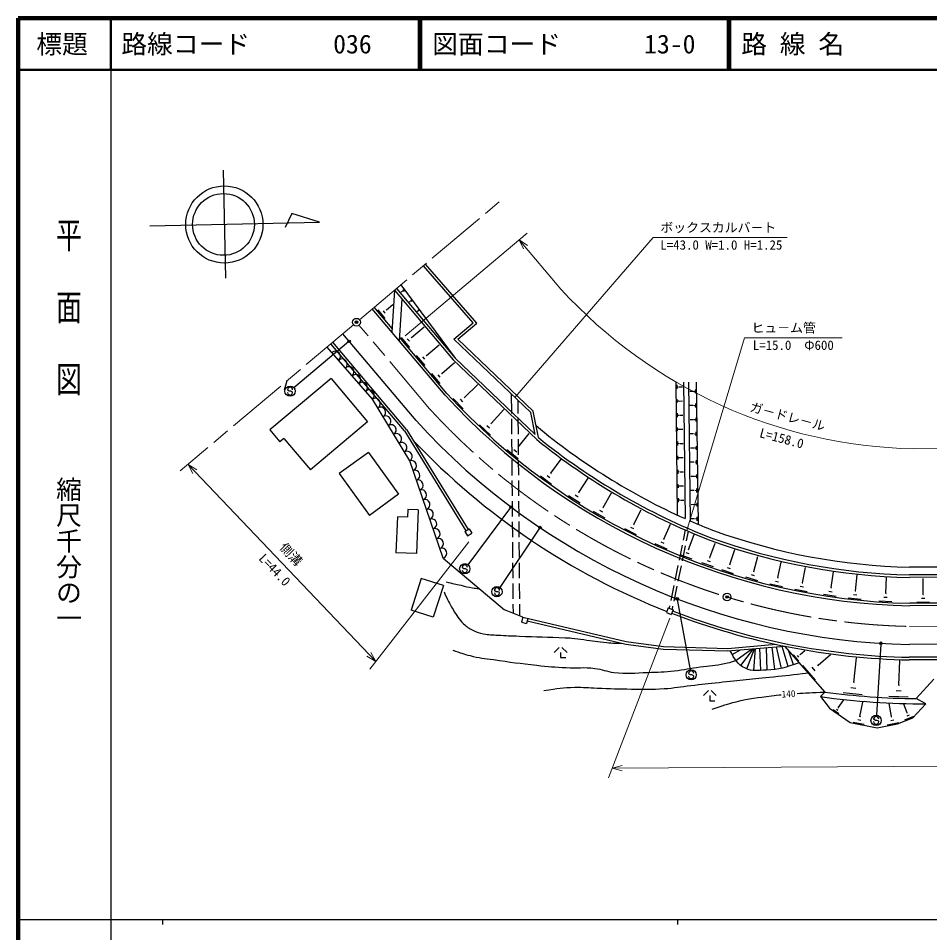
# Model space of a CAD drawing. Units: millimetres, scale not verified. Extents: x 40000 to 680000, y 20000 to 380000.
# Drawn here: x 40000 to 216977, y 202409 to 380000 of the extents above; entities that cross this region are included whole.
import ezdxf
from ezdxf.enums import TextEntityAlignment as Align

# ---------------------------------------------------------------- set-up
doc = ezdxf.new("R2010")
doc.units = ezdxf.units.MM
doc.header["$LTSCALE"] = 1000
doc.header["$PDMODE"] = 32
doc.header["$PDSIZE"] = 500
doc.linetypes.add('CHAIN', pattern=[18.5, 12, -1.5, 3.5, -1.5])
for name, color, linetype, lineweight in [('M-BGD', 7, 'Continuous', 25), ('M-BMK', 2, 'CHAIN', 13), ('M-BMK-SRVR', 3, 'Continuous', 25), ('M-STR-HTXT', 7, 'Continuous', 13), ('M-STR-STRC', 7, 'Continuous', 25), ('M-TTL', 2, 'Continuous', 140), ('M-TTL-BAND', 7, 'Continuous', 25), ('M-TTL-LINE', 7, 'Continuous', 50)]:
    doc.layers.add(name, color=color, linetype=linetype, lineweight=lineweight)
doc.layers.add('M-OTRS', color=6, linetype='Continuous')
doc.layers.add('M-TTL-TXT', color=7, linetype='Continuous')
doc.styles.add('@ＭＳ ゴシック', font='')
doc.styles.add('ＭＳ ゴシック', font='')
doc.styles.get('@ＭＳ ゴシック').set_extended_font_data('@MS Gothic')
doc.styles.get('ＭＳ ゴシック').set_extended_font_data('MS Gothic')

msp = doc.modelspace()

# ---------------------------------------------------------------- linework, layer by layer
at = {"layer": 'M-BGD'}
for p, q in [((79773, 350488), (80227, 329512)), ((93104, 342089), (91817, 339381)), ((98509, 340401), (93104, 342089)), ((65516, 339686), (98509, 340401)), ((129031, 320793), (119046, 332262)), ((128321, 320848), (118664, 331940)), ((113046, 327198), (112564, 319012)), ((113046, 327198), (124469, 313663)), ((113428, 327521), (124834, 314006)), ((114251, 328215), (124834, 314006)), ((114551, 326963), (114311, 326784)), ((114542, 326976), (114561, 326950)), ((114636, 327106), (114712, 327004)), ((114645, 327351), (114950, 326941)), ((114451, 325534), (113969, 317347)), ((116060, 325014), (115904, 324897)), ((116052, 325024), (116068, 325003)), ((116133, 325135), (116197, 325048)), ((116140, 325344), (116399, 324995)), ((122867, 306805), (108729, 323556)), ((112607, 319736), (109111, 323878)), ((109797, 323375), (111204, 321708)), ((111457, 323438), (111545, 323334)), ((111501, 323386), (112738, 324430)), ((117584, 323223), (117638, 323151)), ((117590, 323396), (117806, 323107)), ((110825, 323172), (111177, 322755)), ((117524, 323122), (117449, 323066)), ((117518, 323131), (117531, 323113)), ((116334, 318024), (118782, 320091)), ((124587, 317697), (128321, 320848)), ((125335, 317674), (129031, 320793)), ((117231, 301855), (102998, 318718)), ((123242, 307135), (114011, 318072)), ((114324, 318012), (115984, 316045)), ((116282, 318086), (116386, 317963)), ((108792, 306061), (99966, 316159)), ((114976, 299875), (100705, 316783)), ((115382, 300169), (101087, 317106)), ((115537, 317772), (115952, 317281)), ((119284, 314529), (121732, 316595)), ((124587, 317697), (139537, 303427)), ((125335, 317674), (139997, 303679)), ((117274, 314517), (118934, 312550)), ((119232, 314591), (119336, 314468)), ((118487, 314277), (118902, 313785)), ((122234, 311034), (124729, 313139)), ((124469, 313663), (140669, 298199)), ((124834, 314006), (140373, 299173)), ((120224, 311021), (121884, 309055)), ((122182, 311095), (122286, 310972)), ((100721, 310053), (88876, 300056)), ((92153, 309566), (91642, 307783)), ((100721, 310053), (107816, 301647)), ((121437, 310782), (121852, 310290)), ((167652, 309308), (167968, 283518)), ((169151, 309327), (169476, 282831)), ((170151, 309339), (170482, 282386)), ((171651, 309357), (171990, 281739)), ((126633, 306361), (129204, 308867)), ((167858, 308790), (167867, 308040)), ((168086, 308511), (168089, 308324)), ((168312, 308444), (168313, 308397)), ((168312, 308420), (168962, 308428)), ((171023, 307540), (170373, 307532)), ((171023, 307563), (171024, 307516)), ((171247, 307636), (171250, 307449)), ((171469, 307920), (171478, 307170)), ((116005, 294062), (108792, 306061)), ((124442, 306191), (126405, 304176)), ((125783, 306024), (126274, 305520)), ((126571, 306424), (126694, 306298)), ((135729, 307062), (135760, 303236)), ((136989, 305860), (137010, 303246)), ((167892, 306040), (167901, 305290)), ((168120, 305761), (168122, 305574)), ((168346, 305694), (168346, 305647)), ((168346, 305670), (168996, 305678)), ((131818, 301325), (134280, 304021)), ((171057, 304790), (170407, 304782)), ((171057, 304813), (171057, 304766)), ((171281, 304886), (171283, 304699)), ((171503, 305170), (171512, 304420)), ((135768, 302236), (135792, 299236)), ((137018, 302246), (137042, 299246)), ((140373, 299173), (139537, 303427)), ((141000, 298575), (139997, 303679)), ((167925, 303290), (167934, 302540)), ((168154, 303012), (168156, 302824)), ((168380, 302944), (168380, 302897)), ((168380, 302921), (169030, 302928)), ((171091, 302040), (170441, 302032)), ((171091, 302063), (171091, 302017)), ((171315, 302136), (171317, 301949)), ((171536, 302420), (171545, 301671)), ((107816, 301647), (96735, 292294)), ((115382, 300169), (127335, 280709)), ((129561, 301016), (131715, 299049)), ((130959, 300924), (131498, 300433)), ((131751, 301386), (131886, 301263)), ((167959, 300540), (167968, 299790)), ((168187, 300262), (168190, 300074)), ((168413, 300194), (168414, 300147)), ((168414, 300171), (169064, 300179)), ((88876, 300056), (90811, 297763)), ((91575, 298408), (90811, 297763)), ((91575, 298408), (96735, 292294)), ((114976, 299875), (126909, 280447)), ((137036, 296676), (139197, 299329)), ((171125, 299290), (170475, 299282)), ((171124, 299314), (171125, 299267)), ((171348, 299387), (171351, 299199)), ((171570, 299671), (171579, 298921)), ((135801, 298236), (135825, 295236)), ((136968, 296731), (137104, 296620)), ((137051, 298246), (137075, 295246)), ((167993, 297790), (168002, 297040)), ((168221, 297512), (168223, 297324)), ((168447, 297444), (168448, 297398)), ((168447, 297421), (169097, 297429)), ((171382, 296637), (171384, 296449)), ((171604, 296921), (171613, 296171)), ((108007, 295664), (102329, 291570)), ((108007, 295664), (113856, 287553)), ((134883, 296256), (137061, 294482)), ((136232, 296244), (136776, 295800)), ((168026, 295041), (168036, 294291)), ((171158, 296540), (170508, 296532)), ((171158, 296564), (171159, 296517)), ((122525, 275154), (116005, 294062)), ((135833, 294236), (135858, 291236)), ((137083, 294247), (137108, 291247)), ((143411, 291640), (145390, 294363)), ((168255, 294762), (168257, 294575)), ((168481, 294695), (168481, 294648)), ((168481, 294671), (169131, 294679)), ((171192, 293791), (170542, 293783)), ((171192, 293814), (171192, 293767)), ((171416, 293887), (171418, 293700)), ((171637, 294171), (171647, 293421)), ((102329, 291570), (108178, 283459)), ((143343, 291690), (143479, 291591)), ((168060, 292291), (168069, 291541)), ((168289, 292012), (168291, 291825)), ((168514, 291945), (168515, 291898)), ((168515, 291921), (169165, 291929)), ((171671, 291421), (171680, 290671)), ((135866, 290236), (135890, 287237)), ((137116, 290247), (137140, 287247)), ((141374, 291126), (143550, 289544)), ((142665, 291185), (143208, 290790)), ((148841, 287923), (150625, 290691)), ((168094, 289541), (168103, 288791)), ((171226, 291041), (170576, 291033)), ((171225, 291064), (171226, 291017)), ((171449, 291137), (171452, 290950)), ((148772, 287968), (148911, 287878)), ((153549, 284995), (155165, 287820)), ((168322, 289263), (168325, 289075)), ((168548, 289195), (168549, 289148)), ((168548, 289172), (169198, 289180)), ((171259, 288291), (170609, 288283)), ((171259, 288314), (171260, 288268)), ((171483, 288388), (171485, 288200)), ((171705, 288672), (171714, 287922)), ((113856, 287553), (108178, 283459)), ((135898, 286237), (135923, 283237)), ((137148, 286247), (137173, 283247)), ((146868, 287305), (149094, 285870)), ((148133, 287434), (148689, 287076)), ((168127, 286791), (168137, 286041)), ((168356, 286513), (168358, 286325)), ((168582, 286445), (168582, 286398)), ((168582, 286422), (169232, 286430)), ((171738, 285922), (171748, 285172)), ((115662, 284619), (115605, 283120)), ((117661, 284543), (115662, 284619)), ((117661, 284543), (117338, 276050)), ((151617, 284276), (153908, 282965)), ((152869, 284472), (153442, 284144)), ((153477, 285036), (153620, 284954)), ((159534, 281730), (160952, 284561)), ((171293, 285541), (170643, 285533)), ((171293, 285565), (171293, 285518)), ((171517, 285638), (171519, 285450)), ((113607, 283196), (113341, 276201)), ((115605, 283120), (113607, 283196)), ((171327, 282791), (170677, 282783)), ((171326, 282815), (171327, 282768)), ((171551, 282888), (171553, 282700)), ((171772, 283172), (171781, 282422)), ((126720, 280330), (127571, 280855)), ((127571, 280855), (128096, 280003)), ((135931, 282237), (135955, 279237)), ((137181, 282247), (137205, 279247)), ((157681, 280921), (159996, 279762)), ((158897, 281181), (159476, 280891)), ((159462, 281767), (159606, 281694)), ((165367, 278863), (166621, 281733)), ((169517, 280625), (169109, 278653)), ((126720, 280330), (127244, 279479)), ((127244, 279479), (128096, 280003)), ((165294, 278895), (165440, 278832)), ((170079, 280381), (169696, 278531)), ((170158, 276858), (171208, 279714)), ((135963, 278237), (135988, 275237)), ((137213, 278247), (137238, 275247)), ((163590, 277974), (165922, 276955)), ((164770, 278291), (165353, 278036)), ((168906, 277673), (168299, 274735)), ((169494, 277552), (168886, 274614)), ((174297, 275281), (175331, 278092)), ((117338, 276050), (113341, 276201)), ((168466, 275880), (170814, 275017)), ((169605, 276261), (170193, 276045)), ((170085, 276885), (170231, 276831)), ((174227, 275307), (174368, 275255)), ((178149, 273949), (179135, 276818)), ((182796, 272586), (183629, 275502)), ((122525, 275154), (134390, 265090)), ((135996, 274237), (136020, 271237)), ((137246, 274247), (137270, 271247)), ((168096, 273756), (167489, 270818)), ((168684, 273635), (168076, 270697)), ((172663, 274337), (174931, 273504)), ((173764, 274705), (174331, 274497)), ((178077, 273974), (178222, 273924)), ((187488, 271377), (188137, 274352)), ((251424, 273575), (213084, 273391)), ((176517, 272959), (178829, 272165)), ((177622, 273355), (178200, 273156)), ((182300, 271965), (182888, 271797)), ((182722, 272607), (182869, 272565)), ((192277, 270374), (192863, 273362)), ((197829, 269422), (198301, 272464)), ((202566, 268804), (202873, 271886)), ((251431, 272075), (213070, 271891)), ((118256, 271225), (116279, 265033)), ((122543, 269857), (118256, 271225)), ((136029, 270237), (136053, 267237)), ((137278, 270247), (137303, 267247)), ((181218, 271511), (183568, 270840)), ((185957, 270186), (188383, 269657)), ((187025, 270715), (187632, 270583)), ((187412, 271394), (187563, 271361)), ((192201, 270389), (192353, 270359)), ((208441, 268320), (208602, 271424)), ((251434, 271575), (213072, 271391)), ((215690, 268110), (215684, 271204)), ((122543, 269857), (120566, 263665)), ((167286, 269839), (166679, 266901)), ((167874, 269718), (167266, 266780)), ((190772, 269151), (193209, 268673)), ((191829, 269703), (192438, 269583)), ((197409, 268735), (198021, 268640)), ((197752, 269434), (197905, 269410)), ((202489, 268811), (202644, 268796)), ((208363, 268324), (208520, 268316)), ((196377, 268143), (198824, 267764)), ((201174, 267435), (203662, 267187)), ((202181, 268088), (202803, 268026)), ((207112, 266882), (209615, 266753)), ((208090, 267585), (208716, 267553)), ((249958, 266568), (213096, 266391)), ((214446, 266611), (216939, 266616)), ((215379, 267361), (216003, 267362)), ((215612, 268109), (215768, 268110)), ((120566, 263665), (116279, 265033)), ((137957, 263684), (134390, 265090)), ((136061, 266237), (136076, 264426)), ((137311, 266247), (137330, 263931)), ((166198, 265507), (165836, 264575)), ((166198, 265507), (167130, 265145)), ((166476, 265922), (166376, 265438)), ((167130, 265145), (166768, 264213)), ((167064, 265800), (166943, 265218)), ((276504, 266196), (213092, 265891)), ((137957, 263684), (137728, 262711)), ((137957, 263684), (158040, 258966)), ((138930, 263456), (138702, 262482)), ((138816, 262969), (157949, 258474)), ((165836, 264575), (166768, 264213)), ((137728, 262711), (138702, 262482)), ((145052, 257830), (144052, 256830)), ((145552, 257830), (146552, 256830)), ((157949, 258474), (165259, 257491)), ((158040, 258966), (165299, 257990)), ((165299, 257990), (177769, 257632)), ((177769, 257632), (187092, 258420)), ((177783, 257131), (188803, 258063)), ((179362, 255253), (182434, 257525)), ((180310, 254283), (182760, 257552)), ((181453, 253645), (182973, 257570)), ((182836, 253336), (183119, 257582)), ((184214, 253367), (183965, 257654)), ((185410, 253416), (185298, 257767)), ((186921, 253517), (186392, 257859)), ((188216, 253748), (187235, 257931)), ((189520, 254111), (188315, 258022)), ((188803, 258063), (196581, 249153)), ((276605, 258696), (213030, 258391)), ((145302, 256830), (145302, 255830)), ((145302, 255830), (146302, 255830)), ((165259, 257491), (177783, 257131)), ((178621, 256472), (180226, 257338)), ((190503, 254424), (189638, 257107)), ((191594, 255170), (190531, 256388)), ((191561, 255945), (191295, 256250)), ((191827, 256379), (191760, 256455)), ((191793, 256417), (192707, 257214)), ((195295, 254360), (197699, 256459)), ((202253, 251031), (202747, 255808)), ((276633, 256196), (213010, 255891)), ((194832, 251461), (192360, 254292)), ((194755, 253264), (194137, 253972)), ((195372, 254271), (195218, 254448)), ((210996, 250456), (211194, 255268)), ((276645, 255696), (213006, 255391)), ((202369, 251019), (202136, 251043)), ((211113, 250451), (210879, 250460)), ((214353, 247869), (217804, 251656)), ((174020, 249458), (173020, 248458)), ((174520, 249458), (175520, 248458)), ((196581, 249153), (195791, 248252)), ((203887, 248599), (200154, 248985)), ((202603, 249863), (201670, 249960)), ((211417, 249314), (210482, 249353)), ((174270, 248458), (174270, 247458)), ((174270, 247458), (175270, 247458)), ((195791, 248252), (197493, 246042)), ((199232, 246067), (200306, 247609)), ((203438, 244423), (203978, 247204)), ((212773, 248134), (209033, 248289)), ((209572, 244370), (209081, 246900)), ((213724, 244170), (216237, 246862)), ((216237, 246862), (214353, 247869)), ((197493, 246042), (201543, 243219)), ((198208, 245787), (199323, 245010)), ((198859, 245830), (199138, 245636)), ((199197, 246092), (199266, 246043)), ((212599, 245142), (211932, 246819)), ((212545, 245121), (212653, 245164)), ((202084, 243318), (204281, 242891)), ((203036, 243817), (203585, 243710)), ((203370, 244436), (203507, 244409)), ((209420, 243633), (209988, 243743)), ((209501, 244356), (209643, 244384)), ((210717, 242973), (213724, 244170)), ((212146, 243757), (213879, 244447)), ((212589, 244536), (213022, 244708)), ((201543, 243219), (206759, 242206)), ((206759, 242206), (210717, 242973)), ((208700, 242786), (210972, 243227))]:
    msp.add_line(p, q, dxfattribs=at)
for centre, radius in [((80001, 339958), 7493), ((79843, 339963), 5995)]:
    msp.add_circle(centre, radius, dxfattribs=at)
for centre, radius, start, end in [((101553, 314343), 1000, 311.15486, 131.15486), ((102869, 312837), 1000, 311.15486, 131.15486), ((104186, 311331), 1000, 311.15486, 131.15486), ((105502, 309825), 1000, 311.15486, 131.15486), ((106818, 308320), 1000, 311.15486, 131.15486), ((108134, 306814), 1000, 311.15486, 131.15486), ((109307, 305204), 1000, 301.00941, 121.00941), ((215826, 391862), 126000, 222.45819, 268.75668), ((215826, 391862), 125500, 222.46276, 268.75366), ((110338, 303490), 1000, 301.00941, 121.00941), ((111368, 301775), 1000, 301.00941, 121.00941), ((112398, 300061), 1000, 301.00941, 121.00941), ((215826, 391862), 133500, 222.39283, 268.79994), ((220302, 396453), 124472, 230.15137, 245.89993), ((113429, 298347), 1000, 301.00941, 121.00941), ((220302, 396453), 125972, 230.98527, 248.67319), ((114459, 296633), 1000, 301.00941, 121.00941), ((215826, 391862), 136500, 223.4353, 248.55776), ((220302, 396453), 126472, 230.97606, 248.67619), ((115490, 294919), 1000, 301.00941, 121.00941), ((116331, 293116), 1000, 289.02749, 109.02749), ((116983, 291226), 1000, 289.02749, 109.02749), ((117635, 289335), 1000, 289.02749, 109.02749), ((118287, 287444), 1000, 289.02749, 109.02749), ((118939, 285553), 1000, 289.02749, 109.02749), ((119591, 283663), 1000, 289.02749, 109.02749), ((120243, 281772), 1000, 289.02749, 109.02749), ((220302, 396453), 124472, 246.40598, 248.66403), ((120895, 279881), 1000, 289.02749, 109.02749), ((121547, 277990), 1000, 289.02749, 109.02749), ((216024, 394437), 122582, 250.19327, 268.61889), ((216024, 394437), 121082, 250.20268, 268.60866), ((122199, 276100), 1000, 289.02749, 109.02749), ((216024, 394437), 123082, 250.19018, 268.61889), ((215826, 391862), 136000, 248.97828, 268.81356), ((215826, 391862), 136500, 248.97751, 268.81624), ((215826, 391862), 144000, 262.31962, 269.4139), ((215826, 391862), 145000, 262.05802, 270.16246)]:
    msp.add_arc(centre, radius, start, end, dxfattribs=at)
for points, knots in [([(123060, 270527), (124483, 270220), (124843, 270143), (125984, 269888), (126854, 269694), (127327, 269501), (128211, 269385), (128698, 269320), (128875, 269299), (129464, 269269)], [0, 0, 0, 0, 1, 1, 1, 2, 2, 2, 3, 3, 3, 3]), ([(122672, 268610), (123389, 266974), (123610, 266439), (124415, 265163), (125131, 264030), (125498, 263339), (126468, 262413), (127096, 261813), (127511, 261523), (128288, 261135), (129031, 260764), (129488, 260619), (130302, 260457), (131390, 260242), (132023, 260274), (133130, 260206), (134747, 260105), (135655, 260081), (137274, 260012), (140752, 259863), (142703, 259831), (146182, 259683), (146681, 259661), (146962, 259670), (147460, 259625), (148371, 259542), (148876, 259449), (149784, 259334), (151539, 259111), (152512, 258891), (154276, 258753), (155502, 258657), (155924, 258634), (157421, 258598)], [0, 0, 0, 0, 1, 1, 1, 2, 2, 2, 3, 3, 3, 4, 4, 4, 5, 5, 5, 6, 6, 6, 7, 7, 7, 8, 8, 8, 9, 9, 9, 10, 10, 10, 11, 11, 11, 11]), ([(124396, 257301), (125923, 256723), (126404, 256565), (127727, 256216), (129478, 255755), (130506, 255710), (132297, 255442), (135555, 254953), (137387, 254714), (140663, 254357), (142896, 254114), (144151, 254001), (146395, 253893), (148571, 253787), (149811, 254024), (151972, 253738), (153413, 253547), (154170, 253145), (155612, 252963), (158194, 252637), (159673, 252896), (162274, 252963), (164274, 253014), (165398, 253051), (167386, 253273), (169364, 253494), (170452, 253763), (172421, 254047), (174264, 254314), (175332, 254253), (177146, 254667), (178019, 254866), (178336, 254936), (179362, 255253)], [0, 0, 0, 0, 1, 1, 1, 2, 2, 2, 3, 3, 3, 4, 4, 4, 5, 5, 5, 6, 6, 6, 7, 7, 7, 8, 8, 8, 9, 9, 9, 10, 10, 10, 11, 11, 11, 11]), ([(191656, 254794), (188870, 253912), (187813, 253447), (185255, 253413), (183660, 253393), (182629, 253081), (181186, 253762), (179597, 254512), (179078, 255599), (178253, 257171)], [0, 0, 0, 0, 1, 1, 1, 2, 2, 2, 3, 3, 3, 3]), ([(193410, 252786), (190109, 252417), (189274, 252327), (186622, 252043), (182506, 251602), (180195, 251400), (176078, 250962), (173946, 250735), (172752, 250598), (170622, 250356), (168583, 250123), (167451, 249882), (165403, 249750), (162947, 249591), (161564, 249649), (159103, 249670), (156476, 249693), (155006, 249769), (152381, 249855), (150692, 249910), (149747, 250041), (148058, 250013), (145708, 249974), (144851, 249802), (142074, 249380)], [0, 0, 0, 0, 1, 1, 1, 2, 2, 2, 3, 3, 3, 4, 4, 4, 5, 5, 5, 6, 6, 6, 7, 7, 7, 8, 8, 8, 8]), ([(174758, 245811), (176888, 246589), (177556, 246794), (179394, 247269), (182017, 247946), (183552, 248036), (186237, 248391), (186949, 248485), (187580, 248563), (188163, 248628)], [0, 0, 0, 0, 1, 1, 1, 2, 2, 2, 3, 3, 3, 3])]:
    msp.add_open_spline(points, degree=3, knots=knots, dxfattribs=at)
msp.add_open_spline([(191215, 248897), (192645, 248988), (194203, 249046), (196581, 249153)], degree=3, dxfattribs=at)
msp.add_point((105672, 320976), dxfattribs=at)
at = {"layer": 'M-BMK'}
for p, q in [((106246, 321459), (133567, 344516)), ((105099, 320492), (71432, 292079)), ((119861, 304164), (106156, 320402)), ((275808, 262192), (213058, 261891))]:
    msp.add_line(p, q, dxfattribs=at)
msp.add_arc((215826, 391862), 130000, 222.42263, 268.78022, dxfattribs=at)
at = {"layer": 'M-BMK-SRVR'}
for centre in [(105672, 320976), (177631, 267599)]:
    msp.add_circle(centre, 750, dxfattribs=at)
msp.add_point((177631, 267599), dxfattribs=at)
at = {"layer": 'M-OTRS'}
msp.add_point((105672, 320976), dxfattribs=at)
at = {"layer": 'M-STR-HTXT'}
for p, q in [((115115, 318315), (138787, 338294)), ((163299, 337397), (136448, 306376)), ((137258, 337004), (145374, 327389)), ((138900, 335862), (137258, 337004)), ((137258, 337004), (138109, 335194)), ((163299, 337397), (189299, 337397)), ((180994, 317923), (169818, 280494)), ((180994, 317923), (199994, 317923)), ((249979, 296558), (213749, 296384)), ((109404, 255061), (72960, 293369)), ((74667, 292326), (72960, 293369)), ((72960, 293369), (73917, 291613)), ((127494, 278315), (108268, 253601)), ((166499, 263514), (154586, 232517)), ((107697, 256104), (109404, 255061)), ((109404, 255061), (108447, 256818)), ((155303, 234383), (514520, 236348)), ((157232, 234912), (155303, 234383)), ((155303, 234383), (157238, 233876))]:
    msp.add_line(p, q, dxfattribs=at)
msp.add_arc((215826, 391862), 95500, 222.46276, 268.75366, dxfattribs=at)
at = {"layer": 'M-STR-STRC'}
for p, q in [((104118, 317159), (93534, 308226)), ((92374, 307721), (92275, 307839)), ((92619, 307582), (92374, 307721)), ((92920, 307579), (92619, 307582)), ((93165, 307468), (92920, 307579)), ((93271, 307331), (93165, 307468)), ((135606, 284964), (127293, 273886)), ((141237, 280962), (133507, 269469)), ((126298, 273227), (126198, 273345)), ((126543, 273087), (126298, 273227)), ((126843, 273085), (126543, 273087)), ((127089, 272973), (126843, 273085)), ((127194, 272837), (127089, 272973)), ((132554, 268780), (132454, 268898)), ((132799, 268641), (132554, 268780)), ((133099, 268638), (132799, 268641)), ((133344, 268527), (133099, 268638)), ((133450, 268390), (133344, 268527)), ((167964, 267099), (170475, 253478)), ((207499, 258471), (206636, 244648)), ((170261, 252635), (170161, 252753)), ((170506, 252496), (170261, 252635)), ((170806, 252494), (170506, 252496)), ((171051, 252382), (170806, 252494)), ((171157, 252246), (171051, 252382)), ((206178, 243791), (206079, 243909)), ((206423, 243651), (206178, 243791)), ((206724, 243649), (206423, 243651)), ((206969, 243537), (206724, 243649)), ((207075, 243401), (206969, 243537))]:
    msp.add_line(p, q, dxfattribs=at)
for centre, radius in [((104232, 317255), 150), ((104232, 317255), 120), ((104232, 317255), 90), ((104232, 317255), 60), ((104232, 317255), 30), ((92769, 307581), 1000), ((135696, 285084), 150), ((135696, 285084), 120), ((135696, 285084), 90), ((135696, 285084), 60), ((135696, 285084), 30), ((141320, 281086), 150), ((141320, 281086), 120), ((141320, 281086), 90), ((141320, 281086), 60), ((141320, 281086), 30), ((126693, 273086), 1000), ((132949, 268640), 1000), ((167937, 267246), 150), ((167937, 267246), 120), ((167937, 267246), 90), ((167937, 267246), 60), ((167937, 267246), 30), ((207508, 258621), 150), ((207508, 258621), 120), ((207508, 258621), 90), ((207508, 258621), 60), ((207508, 258621), 30), ((170656, 252495), 1000), ((206574, 243650), 1000)]:
    msp.add_circle(centre, radius, dxfattribs=at)
for centre, start, end in [((92771, 307335), 179.55488, 359.55488), ((92775, 307835), 359.55488, 179.55488), ((126698, 273341), 359.55488, 179.55488), ((126694, 272841), 179.55488, 359.55488), ((132950, 268394), 179.55488, 359.55488), ((132954, 268894), 359.55488, 179.55488), ((170657, 252250), 179.55488, 359.55488), ((170661, 252750), 359.55488, 179.55488), ((206575, 243405), 179.55488, 359.55488), ((206579, 243905), 359.55488, 179.55488)]:
    msp.add_arc(centre, 500, start, end, dxfattribs=at)
for p in [(104232, 317255), (135696, 285084), (141320, 281086), (167937, 267246), (207508, 258621)]:
    msp.add_point(p, dxfattribs=at)
at = {"layer": 'M-TTL'}
for p, q in [((40000, 380000), (40000, 20000)), ((680000, 380000), (40000, 380000))]:
    msp.add_line(p, q, dxfattribs=at)
at = {"layer": 'M-TTL-BAND'}
for p, q in [((58000, 370000), (58000, 20000)), ((40000, 205000), (579000, 205000)), ((68000, 205000), (68000, 204000)), ((168000, 205000), (168000, 204000))]:
    msp.add_line(p, q, dxfattribs=at)
at = {"layer": 'M-TTL-LINE'}
for p, q in [((58000, 380000), (58000, 370000)), ((117750, 380000), (117750, 370000)), ((118250, 380000), (118250, 370000)), ((177750, 380000), (177750, 370000)), ((178250, 380000), (178250, 370000)), ((40000, 370000), (680000, 370000))]:
    msp.add_line(p, q, dxfattribs=at)

# ---------------------------------------------------------------- texts
at = {"layer": 'M-BGD', "style": 'ＭＳ ゴシック'}
msp.add_text('140', height=1320, rotation=3.491, dxfattribs=at).set_placement((189565, 248802), align=Align.MIDDLE_CENTER)
at = {"layer": 'M-STR-HTXT', "style": 'ＭＳ ゴシック'}
for s, p in [('ボックスカルバ－ト', (164674, 337897)), ('ヒュ－ム管', (182369, 318423))]:
    msp.add_text(s, height=1833, dxfattribs=at).set_placement(p, align=Align.BOTTOM_LEFT)
msp.add_text('L=43.0 W=1.0 H=1.25', height=1833, dxfattribs=at).set_placement((164674, 336897), align=Align.TOP_LEFT)
msp.add_text('L=15.0\u3000Φ600', height=1833, dxfattribs=at).set_placement((190494, 317423), align=Align.TOP_CENTER)
for s, rotation, p in [('ガ－ドレ－ル', 345.023, (188997, 301250)), ('側溝', 313.571, (91907, 274905))]:
    msp.add_text(s, height=1833, rotation=rotation, dxfattribs=at).set_placement(p, align=Align.BOTTOM_CENTER)
at = {"layer": 'M-STR-HTXT', "style": '@ＭＳ ゴシック'}
for s, rotation, p in [('L=158.0', 345.023, (188481, 299317)), ('L=44.0', 313.571, (90458, 273526))]:
    msp.add_text(s, height=1833, rotation=rotation, dxfattribs=at).set_placement(p, align=Align.TOP_CENTER)
at = {"layer": 'M-TTL-BAND', "style": '@ＭＳ ゴシック', "width": 1.4}
msp.add_text('平  面  図', height=3666, rotation=270, dxfattribs=at).set_placement((49777, 306475), align=Align.MIDDLE_RIGHT)
at = {"layer": 'M-TTL-BAND', "style": '@ＭＳ ゴシック'}
msp.add_text('縮尺千分の一', height=3666, rotation=270, dxfattribs=at).set_placement((49777, 261030), align=Align.MIDDLE_RIGHT)
at = {"layer": 'M-TTL-TXT', "style": 'ＭＳ ゴシック'}
msp.add_text('標題', height=3666, dxfattribs=at).set_placement((48500, 375000), align=Align.MIDDLE_CENTER)
for s, p in [('路線コード', (60000, 375000)), ('036', (101142, 375000)), ('図面コード', (120380, 375000)), ('13-0', (161521, 375000)), ('路 線 名', (180380, 375000))]:
    msp.add_text(s, height=3666, dxfattribs=at).set_placement(p, align=Align.MIDDLE_LEFT)

doc.saveas('drawing.dxf')
